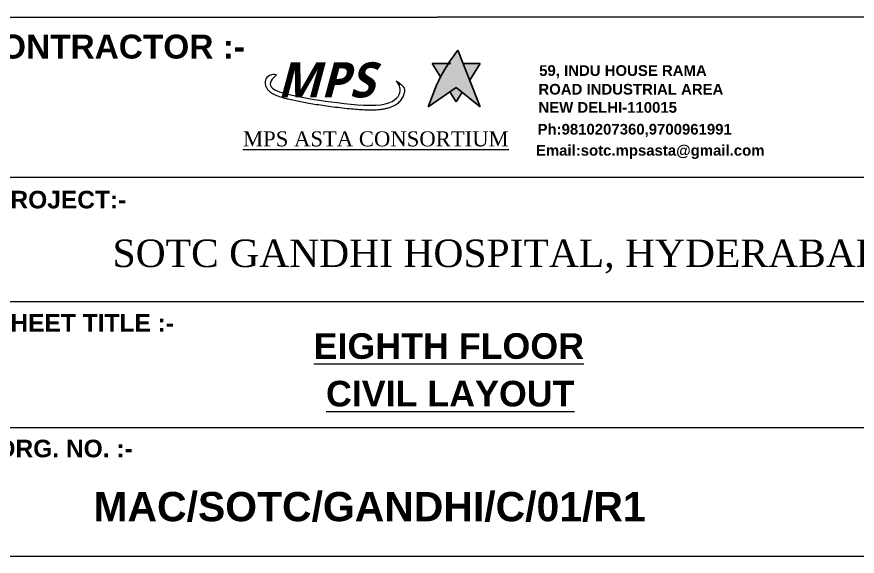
# Model space of a CAD drawing. Extents: x 11034434 to 11724204, y -4674497 to -3911811.
# Drawn here: x 11299033 to 11313033, y -4674497 to -4665510 of the extents above; entities that cross this region are included whole.
import ezdxf

# ---------------------------------------------------------------- set-up
doc = ezdxf.new("R2010")
doc.units = 0
doc.header["$MEASUREMENT"] = 0
doc.layers.get('0').update_dxf_attribs({"color": 251, "linetype": 'CONTINUOUS'})
for name, color, linetype in [('A- Blocks', 8, 'CONTINUOUS'), ('A- Format text', 8, 'CONTINUOUS'), ('Wall', 251, 'CONTINUOUS')]:
    doc.layers.add(name, color=color, linetype=linetype)
for name, color, linetype, lineweight in [('Duct Insulations', 7, 'CONTINUOUS', 5), ('formate text', 8, 'CONTINUOUS', 25), ('MGPS', 8, 'CONTINUOUS', 30), ('N2O', 8, 'CONTINUOUS', 0), ('proposed floor pattern', 8, 'CONTINUOUS', 30)]:
    doc.layers.add(name, color=color, linetype=linetype, lineweight=lineweight)
doc.styles.add('01_Format A1_Landscape$0$STANDARD', font='times.ttf')
doc.styles.add('ROMANTIC', font='romantic.ttf')
doc.styles.add('style3', font='arialbd.ttf')
doc.styles.add('style6', font='')
doc.styles.get('style6').set_extended_font_data('Arialic Hollow')

msp = doc.modelspace()

# ---------------------------------------------------------------- hatches: boundary and pattern name
at = {"lineweight": -3, "true_color": 0x293189}
h = msp.add_hatch(color=177, dxfattribs=at)
h.dxf.hatch_style = 1
edge = h.paths.add_edge_path()
edge.add_spline(control_points=[(11306379.6, -4666067.5), (11306291.3, -4666189.6), (11306081.5, -4666479.8), (11305957.1, -4666817), (11305886.1, -4667009.5)], knot_values=[0, 0, 0, 0, 452.1624799, 1067.7568619, 1067.7568619, 1067.7568619, 1067.7568619], degree=3, periodic=0)
edge.add_line((11305886.1, -4667009.5), (11306352.5, -4666688.1))
edge.add_line((11306352.5, -4666688.1), (11306754.3, -4667009.5))
edge.add_line((11306754.3, -4667009.5), (11306379.6, -4666067.5))
at = {"lineweight": -3, "true_color": 0xc7c8ca}
h = msp.add_hatch(color=9, dxfattribs=at)
h.dxf.hatch_style = 1
edge = h.paths.add_edge_path()
edge.add_spline(control_points=[(11306089.3, -4666507.9), (11306101.8, -4666486.1), (11306149.8, -4666408.4), (11306207.3, -4666336.7), (11306251.7, -4666286.4)], knot_values=[3356.5888594, 3356.5888594, 3356.5888594, 3356.5888594, 3831.1749343, 5081.0988273, 5081.0988273, 5081.0988273, 5081.0988273], degree=3, periodic=0)
edge.add_line((11306251.7, -4666286.4), (11305950.8, -4666286.4))
edge.add_line((11305950.8, -4666286.4), (11306089.3, -4666507.9))
h.paths.add_polyline_path([(11306754.3, -4666286.4), (11306466.7, -4666286.4), (11306578.5, -4666567.6)])
h.paths.add_polyline_path([(11306453, -4666768.4), (11306352.5, -4666688.1), (11306247.2, -4666760.6), (11306352.5, -4666929.1)])

# ---------------------------------------------------------------- linework, layer by layer
at = {"color": 251, "lineweight": -3, "true_color": 0x636466}
for p, q in [((11306754.3, -4667009.5, -1103.3), (11306379.6, -4666067.5, -1103.3)), ((11305950.8, -4666286.4, -1103.3), (11306265.5, -4666286.4, -1103.3)), ((11306089.3, -4666507.9, -1103.3), (11305950.8, -4666286.4, -1103.3)), ((11306466.7, -4666286.4, -1103.3), (11306754.3, -4666286.4, -1103.3)), ((11306578.5, -4666567.6, -1103.3), (11306754.3, -4666286.4, -1103.3)), ((11305886.1, -4667009.5, -1103.3), (11306352.5, -4666688.1, -1103.3)), ((11306352.5, -4666929.1, -1103.3), (11306247.2, -4666760.6, -1103.3)), ((11306754.3, -4667009.5, -1103.3), (11306352.5, -4666688.1, -1103.3)), ((11306352.5, -4666929.1, -1103.3), (11306453, -4666768.4, -1103.3))]:
    msp.add_line(p, q, dxfattribs=at)
msp.add_open_spline([(11305886.1, -4667009.5, -1103.3), (11305957.1, -4666817, -1103.3), (11306081.5, -4666479.8, -1103.3), (11306291.3, -4666189.6, -1103.3), (11306379.6, -4666067.5, -1103.3)], degree=3, knots=[0, 0, 0, 0, 615.594382, 1067.7568619, 1067.7568619, 1067.7568619, 1067.7568619], dxfattribs=at)
at = {"color": 0, "lineweight": 5}
msp.add_open_spline([(11303359.8, -4666477.1, -4), (11303115.5, -4666681.5, -4), (11303579.6, -4666819.9, -4), (11304206.5, -4666925.8, -4), (11305224.2, -4667039.7, -4), (11305476.5, -4666762.9, -4), (11305395.1, -4666624.5, -4), (11305354.4, -4666583.8, -4)], degree=3, dxfattribs=at)
msp.add_open_spline([(11303359.8, -4666477.1, -4), (11303307.6, -4666468.1, -4), (11303279.9, -4666473.8, -4), (11303244.8, -4666489.2, -4), (11303191.2, -4666517.2, -4), (11303176.6, -4666557.9, -4), (11303172.4, -4666574.7, -4), (11303169.7, -4666599, -4), (11303169.7, -4666616, -4), (11303174.3, -4666649.2, -4), (11303178.8, -4666665.2, -4), (11303191.7, -4666694.8, -4), (11303200, -4666708.4, -4), (11303218.7, -4666732.8, -4), (11303229.1, -4666743.6, -4), (11303251.4, -4666763.1, -4), (11303263.1, -4666771.8, -4), (11303287.5, -4666787.6, -4), (11303300.2, -4666794.7, -4), (11303341.3, -4666815.3, -4), (11303371.1, -4666826.8, -4), (11303432.6, -4666847.2, -4), (11303464.3, -4666856, -4), (11303514.5, -4666868.8, -4), (11303533.1, -4666873.3, -4), (11303586.8, -4666886, -4), (11303621.8, -4666894, -4), (11303726.9, -4666916.7, -4), (11303797, -4666930.4, -4), (11303910.1, -4666950.5, -4), (11303951.3, -4666957.4, -4), (11304078.6, -4666977.7, -4), (11304168.1, -4666990.5, -4), (11304363.1, -4667016.5, -4), (11304468.9, -4667029.7, -4), (11304662.2, -4667048.7, -4), (11304749.7, -4667055.4, -4), (11304892, -4667060.7, -4), (11304949.1, -4667061.1, -4), (11305035.6, -4667057.5, -4), (11305067.2, -4667055.2, -4), (11305119.7, -4667049, -4), (11305141.1, -4667045.6, -4), (11305181.9, -4667037.6, -4), (11305201.2, -4667033, -4), (11305256.3, -4667017.3, -4), (11305289, -4667004.3, -4), (11305347.3, -4666974.3, -4), (11305372.8, -4666957.1, -4), (11305416.5, -4666919.5, -4), (11305434.7, -4666899, -4), (11305463.9, -4666856.4, -4), (11305474.9, -4666834.2, -4), (11305484.7, -4666787.4, -4), (11305492.9, -4666776, -4), (11305497.1, -4666740.6, -4), (11305497.3, -4666740.6, -4), (11305497.4, -4666730, -4), (11305493.5, -4666714.2, -4), (11305484.7, -4666681.5, -4), (11305452.1, -4666657.1, -4), (11305421.3, -4666634.5, -4), (11305400.6, -4666612.1, -4), (11305378.9, -4666596.7, -4), (11305363.4, -4666592.8, -4), (11305354.4, -4666583.8, -4)], degree=3, knots=[0, 0, 0, 0, 0.0942178, 0.0942178, 0.1884356, 0.1884356, 0.2530941, 0.2530941, 0.3177526, 0.3177526, 0.3824112, 0.3824112, 0.4470697, 0.4470697, 0.5117282, 0.5117282, 0.5763867, 0.5763867, 0.6410452, 0.6410452, 0.7803027, 0.7803027, 0.9195601, 0.9195601, 1.0015965, 1.0015965, 1.1595255, 1.1595255, 1.4753836, 1.4753836, 1.6519172, 1.6519172, 2.0049844, 2.0049844, 2.3580516, 2.3580516, 2.6497751, 2.6497751, 2.8581701, 2.8581701, 2.9869769, 2.9869769, 3.0831303, 3.0831303, 3.1792838, 3.1792838, 3.3715907, 3.3715907, 3.5638976, 3.5638976, 3.7562046, 3.7562046, 3.9485115, 3.9485115, 4.1055135, 4.1055135, 4.2625155, 4.2625155, 4.4195174, 4.4195174, 4.5765194, 4.5765194, 4.8307402, 4.8307402, 5, 5, 5, 5], dxfattribs=at)
at = {"layer": 'Duct Insulations', "color": 7}
msp.add_lwpolyline([(11272675.9, -4667337.1), (11272675.9, -4674497.1), (11331176.9, -4674497.1), (11331176.9, -4665510.4)], dxfattribs=at)
at = {"layer": 'MGPS', "color": 7, "lineweight": 15}
for p, q in [((11298050, -4668183.9), (11313704.4, -4668183.9)), ((11313704.4, -4670258.5), (11298050, -4670258.5))]:
    msp.add_line(p, q, dxfattribs=at)
at = {"layer": 'proposed floor pattern', "color": 7, "lineweight": 15, "ltscale": 100}
msp.add_line((11313704.4, -4672358.2), (11298050, -4672358.2), dxfattribs=at)
at = {"layer": 'Wall', "color": 0}
msp.add_line((11298050, -4665520.4, 423.7), (11313705.3, -4665510.4), dxfattribs=at)

# ---------------------------------------------------------------- texts
at = {"layer": 'A- Blocks', "color": 244, "lineweight": 5, "true_color": 0x991b1e, "insert": (11303372, -4666268.2, -4), "char_height": 586.191, "attachment_point": 1, "style": 'style6'}
msp.add_mtext_dynamic_manual_height_columns('{\\fSegoe Script|b1|i1|c0|p34;MPS}', width=20662.758, gutter_width=1014, heights=[0], dxfattribs=at)
at = {"layer": 'A- Format text', "color": 6, "style": '01_Format A1_Landscape$0$STANDARD'}
msp.add_text('SOTC GANDHI HOSPITAL, HYDERABAD', height=458.241, dxfattribs=at).set_placement((11300628.2, -4669679.5, -1030629.6))
at = {"layer": 'formate text', "color": 7, "lineweight": 5, "ltscale": 100, "style": 'style3'}
msp.add_text('CONTRACTOR :-', height=398.417, dxfattribs=at).set_placement((11298351.2, -4666206.1, 9.6))
at = {"layer": 'formate text', "color": 5, "lineweight": 15, "ltscale": 100, "style": 'style3'}
for s, p in [('%%UEIGHTH FLOOR', (11303978.3, -4671208.9)), ('%%UCIVIL LAYOUT', (11304183.7, -4672002.1))]:
    msp.add_text(s, height=426.743, dxfattribs=at).set_placement(p)
at = {"layer": 'MGPS', "color": 7, "lineweight": 5, "style": 'style3'}
for s, p in [('59, INDU HOUSE RAMA', (11307734.9, -4666494.8, -9)), ('ROAD INDUSTRIAL AREA', (11307722.4, -4666806.4, -9)), ('NEW DELHI-110015', (11307722.4, -4667109, -9)), ('Ph:9810207360,9700961991', (11307707.7, -4667472.8, -1657.3)), ('Email:sotc.mpsasta@gmail.com', (11307680.7, -4667824.3, -1657.3))]:
    msp.add_text(s, height=178.056, dxfattribs=at).set_placement(p)
at = {"layer": 'MGPS', "color": 7, "lineweight": 15, "style": 'style3'}
for s, height, p in [('PROJECT:-  ', 292.691, (11298653.3, -4668702.5)), ('SHEET TITLE :-', 292.691, (11298653.3, -4670756.3)), ('DRG. NO. :- ', 292.691, (11298715.2, -4672849.3)), ('MAC/SOTC/GANDHI/C/01/R1', 487.818, (11300309.3, -4673915))]:
    msp.add_text(s, height=height, dxfattribs=at).set_placement(p)
at = {"layer": 'N2O', "color": 0, "lineweight": 5, "style": 'ROMANTIC', "width": 1}
msp.add_text('%%UMPS ASTA CONSORTIUM', height=250, dxfattribs=at).set_placement((11302800.6, -4667668.7, -1657.3))

doc.saveas('drawing.dxf')
